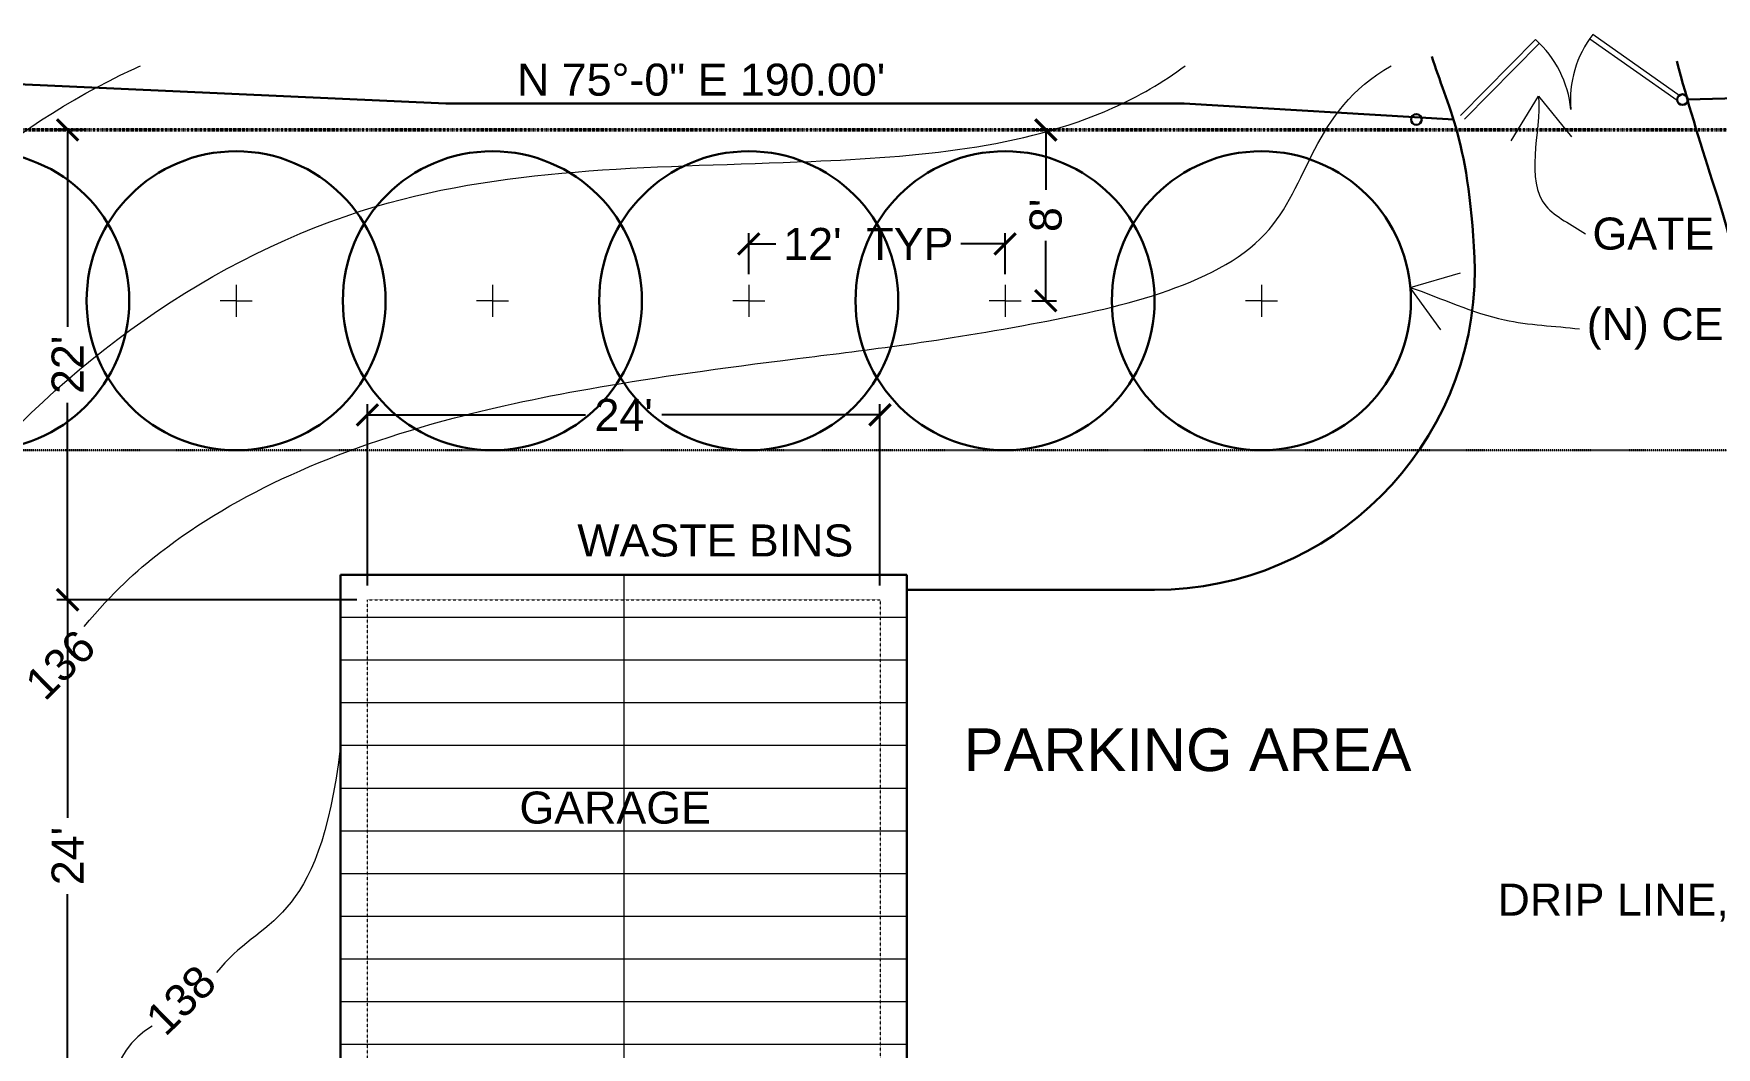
# Model space of a CAD drawing. Header units: inches. Extents: x -4969 to 16721, y 2489 to 24693.
# Drawn here: x 8599 to 9544, y 21990 to 22560 of the extents above; entities that cross this region are included whole.
import ezdxf

# ---------------------------------------------------------------- set-up
doc = ezdxf.new("R2010")
doc.units = ezdxf.units.IN
doc.header["$MEASUREMENT"] = 0
doc.linetypes.add('DASHED2', pattern=[0.375, 0.25, -0.125])
doc.linetypes.add('PHANTOM2', pattern=[1.25, 0.625, -0.125, 0.125, -0.125, 0.125, -0.125])
doc.layers.get('0').update_dxf_attribs({"lineweight": 5})
for name, color, linetype, lineweight in [('1', 1, 'Continuous', 9), ('2', 6, 'Continuous', 20), ('3', 3, 'Continuous', 30), ('5', 4, 'Continuous', 50), ('A-DIMSx', 7, 'Continuous', 9), ('A-TEXT', 7, 'Continuous', 20), ('A-TEXTx', 7, 'Continuous', 20), ('L-PLNT', 7, 'Continuous', 20)]:
    doc.layers.add(name, color=color, linetype=linetype, lineweight=lineweight)
doc.styles.get("Standard").update_dxf_attribs({"font": 'Arial.ttf'})
doc.linetypes.add('FENCELINE2', pattern='A,0.25,-0.1,[132,ltypeshp.shx,S=0.1,R=0,X=-0.1,Y=0],-0.1,1', length=1.45)
doc.dimstyles.get("Standard").update_dxf_attribs({"dimtxt": 3, "dimasz": 2, "dimexe": 0.03125, "dimexo": 0.0625, "dimgap": 0.03125, "dimtad": 0, "dimtoh": 1, "dimdec": 4, "dimlfac": 0.99985, "dimzin": 0, "dimdsep": 46, "dimlunit": 4, "dimtxsty": 'Standard', "dimblk": 'ARCHTICK', "dimblk1": 'ARCHTICK', "dimblk2": 'ARCHTICK', "dimcen": 0.09, "dimclrt": 256, "dimadec": 0, "dimazin": 0, "dimtfac": 1, "dimtdec": 4, "dimtofl": 0, "dimtmove": 0, "dimatfit": 3, "dimfxl": 1, "dimtolj": 1, "dimtzin": 0, "dimarcsym": 0})

# ---------------------------------------------------------------- blocks, each defined once
blk = doc.blocks.new('_ArchTick')
at = {"color": 0, "linetype": 'ByBlock', "lineweight": 0, "const_width": 0.15}
blk.add_lwpolyline([(-0.5, -0.5), (0.5, 0.5)], dxfattribs=at)
blk = doc.blocks.new('*D373')
at = {"layer": 'A-DIMSx', "color": 0, "lineweight": -2, "ltscale": 0.1, "transparency": 16777216}
for p, q in [((8780.36, 22241.78), (8611.95, 22241.78)), ((8617.95, 22241.78), (8617.95, 22119.21)), ((8617.95, 21953.78), (8617.95, 22076.35)), ((8739.11, 21953.78), (8611.95, 21953.78))]:
    blk.add_line(p, q, dxfattribs=at)
at = {"layer": 'Defpoints', "color": 0, "ltscale": 0.1, "transparency": 16777216}
for p in [(8617.95, 22241.78), (8786.36, 22241.78), (8745.11, 21953.78)]:
    blk.add_point(p, dxfattribs=at)
at = {"layer": 'A-DIMSx', "color": 0, "lineweight": -2, "ltscale": 0.1, "transparency": 16777216, "xscale": 12, "yscale": 12, "zscale": 12}
for p, rotation in [((8617.95, 22241.78), 90), ((8617.95, 21953.78), 270)]:
    blk.add_blockref('_ArchTick', p, dxfattribs=dict(at, rotation=rotation))
at = {"layer": 'A-DIMSx', "ltscale": 0.1, "transparency": 16777216, "insert": (8617.95, 22097.78), "char_height": 18, "attachment_point": 5, "rotation": 90}
blk.add_mtext("\\A1;24'", dxfattribs=at)
blk = doc.blocks.new('*D374')
at = {"layer": 'A-DIMSx', "color": 0, "lineweight": -2, "ltscale": 0.1, "transparency": 16777216}
for p, q in [((8628.52, 22505.78), (8611.95, 22505.78)), ((8617.95, 22505.78), (8617.95, 22395.21)), ((8617.95, 22241.78), (8617.95, 22352.35)), ((8780.36, 22241.78), (8611.95, 22241.78))]:
    blk.add_line(p, q, dxfattribs=at)
at = {"layer": 'Defpoints', "color": 0, "ltscale": 0.1, "transparency": 16777216}
for p in [(8617.95, 22505.78), (8634.52, 22505.78), (8786.36, 22241.78)]:
    blk.add_point(p, dxfattribs=at)
at = {"layer": 'A-DIMSx', "color": 0, "lineweight": -2, "ltscale": 0.1, "transparency": 16777216, "xscale": 12, "yscale": 12, "zscale": 12}
for p, rotation in [((8617.95, 22505.78), 90), ((8617.95, 22241.78), 270)]:
    blk.add_blockref('_ArchTick', p, dxfattribs=dict(at, rotation=rotation))
at = {"layer": 'A-DIMSx', "ltscale": 0.1, "transparency": 16777216, "insert": (8617.95, 22373.78), "char_height": 18, "attachment_point": 5, "rotation": 90}
blk.add_mtext("\\A1;22'", dxfattribs=at)
blk = doc.blocks.new('*D380')
at = {"layer": 'A-DIMSx', "color": 0, "lineweight": -2, "ltscale": 0.1, "transparency": 16777216}
for p, q in [((8786.36, 22249.78), (8786.36, 22351.62)), ((9074.36, 22249.78), (9074.36, 22351.62)), ((8786.36, 22345.62), (8908.94, 22345.62)), ((9074.36, 22345.62), (8951.79, 22345.62))]:
    blk.add_line(p, q, dxfattribs=at)
at = {"layer": 'Defpoints', "color": 0, "ltscale": 0.1, "transparency": 16777216}
for p in [(8786.36, 22345.62), (8786.36, 22243.78), (9074.36, 22243.78)]:
    blk.add_point(p, dxfattribs=at)
at = {"layer": 'A-DIMSx', "color": 0, "lineweight": -2, "ltscale": 0.1, "transparency": 16777216, "xscale": 12, "yscale": 12, "zscale": 12, "rotation": 180}
blk.add_blockref('_ArchTick', (8786.36, 22345.62), dxfattribs=at)
at = {"layer": 'A-DIMSx', "color": 0, "lineweight": -2, "ltscale": 0.1, "transparency": 16777216, "xscale": 12, "yscale": 12, "zscale": 12}
blk.add_blockref('_ArchTick', (9074.36, 22345.62), dxfattribs=at)
at = {"layer": 'A-DIMSx', "ltscale": 0.1, "transparency": 16777216, "insert": (8930.36, 22345.62), "char_height": 18, "attachment_point": 5}
blk.add_mtext("\\A1;24'", dxfattribs=at)
blk = doc.blocks.new('*D381')
at = {"layer": 'A-DIMSx', "color": 0, "lineweight": -2, "ltscale": 0.1, "transparency": 16777216}
for p, q in [((9000.61, 22424.78), (9000.61, 22447.7)), ((9144.61, 22424.78), (9144.61, 22447.7)), ((9000.61, 22441.7), (9015.93, 22441.7)), ((9144.61, 22441.7), (9119.75, 22441.7))]:
    blk.add_line(p, q, dxfattribs=at)
at = {"layer": 'Defpoints', "color": 0, "ltscale": 0.1, "transparency": 16777216}
for p in [(9000.61, 22441.7), (9000.61, 22418.78), (9144.61, 22418.78)]:
    blk.add_point(p, dxfattribs=at)
at = {"layer": 'A-DIMSx', "color": 0, "lineweight": -2, "ltscale": 0.1, "transparency": 16777216, "xscale": 12, "yscale": 12, "zscale": 12, "rotation": 180}
blk.add_blockref('_ArchTick', (9000.61, 22441.7), dxfattribs=at)
at = {"layer": 'A-DIMSx', "color": 0, "lineweight": -2, "ltscale": 0.1, "transparency": 16777216, "xscale": 12, "yscale": 12, "zscale": 12}
blk.add_blockref('_ArchTick', (9144.61, 22441.7), dxfattribs=at)
at = {"layer": 'A-DIMSx', "ltscale": 0.1, "transparency": 16777216, "insert": (9067.84, 22441.7), "char_height": 18, "attachment_point": 5}
blk.add_mtext("\\A1;12'  TYP", dxfattribs=at)
blk = doc.blocks.new('*D382')
at = {"layer": 'A-DIMSx', "color": 0, "lineweight": -2, "ltscale": 0.1, "transparency": 16777216}
for p, q in [((9159.61, 22505.78), (9173.52, 22505.78)), ((9167.52, 22505.78), (9167.52, 22472.07)), ((9167.52, 22409.78), (9167.52, 22443.49)), ((9159.61, 22409.78), (9173.52, 22409.78))]:
    blk.add_line(p, q, dxfattribs=at)
at = {"layer": 'Defpoints', "color": 0, "ltscale": 0.1, "transparency": 16777216}
for p in [(9153.61, 22505.78), (9167.52, 22505.78), (9153.61, 22409.78)]:
    blk.add_point(p, dxfattribs=at)
at = {"layer": 'A-DIMSx', "color": 0, "lineweight": -2, "ltscale": 0.1, "transparency": 16777216, "xscale": 12, "yscale": 12, "zscale": 12}
for p, rotation in [((9167.52, 22505.78), 90), ((9167.52, 22409.78), 270)]:
    blk.add_blockref('_ArchTick', p, dxfattribs=dict(at, rotation=rotation))
at = {"layer": 'A-DIMSx', "ltscale": 0.1, "transparency": 16777216, "insert": (9167.52, 22457.78), "char_height": 18, "attachment_point": 5, "rotation": 90}
blk.add_mtext("\\A1;8'", dxfattribs=at)
blk = doc.blocks.new('HOUSE roof')
at = {"layer": '1'}
for p, q in [((7370.5, 5757.75), (7052.5, 5757.75)), ((7370.5, 5733.75), (7052.5, 5733.75)), ((7370.5, 5709.75), (7052.5, 5709.75)), ((7370.5, 5685.75), (7052.5, 5685.75)), ((7370.5, 5661.75), (7052.5, 5661.75)), ((7370.5, 5637.75), (7052.5, 5637.75)), ((7370.5, 5613.75), (7052.5, 5613.75)), ((7370.5, 5589.75), (7052.5, 5589.75)), ((7370.5, 5565.75), (7052.5, 5565.75)), ((7370.5, 5541.75), (7052.5, 5541.75)), ((7370.5, 5517.75), (7052.5, 5517.75)), ((7091.5, 5469.75), (7011.25, 5469.75)), ((7091.5, 5445.75), (7011.25, 5445.75)), ((7091.5, 5421.75), (7011.25, 5421.75)), ((7091.5, 5397.75), (7011.25, 5397.75)), ((7091.5, 5373.75), (7011.25, 5373.75)), ((7091.5, 5349.75), (7011.25, 5349.75)), ((7091.5, 5325.75), (7011.25, 5325.75)), ((7091.5, 5301.75), (7011.25, 5301.75)), ((7091.5, 5277.75), (7011.25, 5277.75)), ((7405.5, 5203.75), (7405.5, 5283.33)), ((7429.5, 5227.6), (7429.5, 5283.33)), ((7453.5, 5251.6), (7453.5, 5283.33)), ((7091.5, 5253.75), (7011.25, 5253.75)), ((7453.66, 5251.76), (7485.08, 5251.76)), ((7091.5, 5229.75), (7011.25, 5229.75)), ((7429.66, 5227.76), (7485.08, 5227.76)), ((7405.5, 5203.76), (7485.08, 5203.76)), ((7405.5, 5179.75), (7485.08, 5179.75)), ((7405.5, 5155.75), (7485.08, 5155.75)), ((7405.5, 5131.75), (7485.08, 5131.75)), ((7405.5, 5107.75), (7485.08, 5107.75)), ((7405.5, 5083.75), (7485.08, 5083.75)), ((7405.5, 5059.75), (7485.08, 5059.75)), ((7405.5, 5035.75), (7485.08, 5035.75)), ((7405.5, 5011.75), (7485.08, 5011.75)), ((7092, 4987.75), (7092, 4908.17)), ((7116, 4987.75), (7116, 4908.17)), ((7140, 4987.75), (7140, 4908.17)), ((7164, 4987.75), (7164, 4908.17)), ((7188, 4987.75), (7188, 4908.17)), ((7212, 4987.75), (7212, 4908.17)), ((7236, 4987.75), (7236, 4908.17)), ((7260, 4987.75), (7260, 4908.17)), ((7284, 4987.75), (7284, 4908.17)), ((7308, 4987.75), (7308, 4908.17)), ((7332, 4987.75), (7332, 4908.17)), ((7356, 4987.75), (7356, 4908.17)), ((7380, 4987.75), (7380, 4908.17)), ((7405.5, 4987.75), (7405.5, 4908.17)), ((7405.5, 4987.75), (7485.08, 4987.75)), ((7067.84, 4963.75), (7012.27, 4963.75)), ((7068, 4963.9), (7068, 4908.17)), ((7429.5, 4963.9), (7429.5, 4908.17)), ((7429.66, 4963.75), (7485.08, 4963.75)), ((7043.84, 4939.75), (7012.27, 4939.75)), ((7044, 4939.9), (7044, 4908.17)), ((7453.5, 4939.9), (7453.5, 4908.17)), ((7453.66, 4939.75), (7485.08, 4939.75))]:
    blk.add_line(p, q, dxfattribs=at)
at = {"layer": '2'}
for p, q in [((7211.5, 5781.75), (7211.5, 5493.75)), ((7199.5, 5469.75), (7091.5, 5469.75)), ((7199.5, 5469.75), (7307.5, 5469.75)), ((7307.5, 5469.75), (7387.5, 5469.75)), ((7199.5, 5445.75), (7091.5, 5445.75)), ((7199.5, 5445.75), (7307.5, 5445.75)), ((7307.5, 5445.75), (7387.5, 5445.75)), ((7199.5, 5421.75), (7091.5, 5421.75)), ((7199.5, 5421.75), (7307.5, 5421.75)), ((7307.5, 5421.75), (7387.5, 5421.75)), ((7199.5, 5397.75), (7091.5, 5397.75)), ((7199.5, 5397.75), (7307.5, 5397.75)), ((7307.5, 5397.75), (7387.5, 5397.75)), ((7199.5, 5373.75), (7091.5, 5373.75)), ((7199.5, 5373.75), (7307.5, 5373.75)), ((7307.5, 5373.75), (7387.5, 5373.75)), ((7199.5, 5349.75), (7091.5, 5349.75)), ((7199.5, 5349.75), (7307.5, 5349.75)), ((7307.5, 5349.75), (7387.5, 5349.75)), ((7199.5, 5325.75), (7091.5, 5325.75)), ((7199.5, 5325.75), (7307.5, 5325.75)), ((7307.5, 5325.75), (7387.5, 5325.75)), ((7199.5, 5301.75), (7091.5, 5301.75)), ((7199.5, 5301.75), (7307.5, 5301.75)), ((7307.5, 5301.75), (7387.5, 5301.75)), ((7199.5, 5277.75), (7091.5, 5277.75)), ((7199.5, 5277.75), (7307.5, 5277.75)), ((7307.5, 5277.75), (7387.5, 5277.75)), ((7485.08, 5283.33), (7405.5, 5203.75)), ((7199.5, 5253.75), (7091.5, 5253.75)), ((7199.5, 5253.75), (7307.5, 5253.75)), ((7307.5, 5253.75), (7387.5, 5253.75)), ((7199.5, 5229.75), (7091.5, 5229.75)), ((7199.5, 5229.75), (7307.5, 5229.75)), ((7307.5, 5229.75), (7387.5, 5229.75)), ((7020, 5095.75), (7020, 5203.75)), ((7044, 5095.75), (7044, 5203.75)), ((7068, 5095.75), (7068, 5203.75)), ((7199.5, 5203.75), (7091.5, 5203.75)), ((7092, 5095.75), (7092, 5203.75)), ((7199.5, 5203.75), (7307.5, 5203.75)), ((7308, 5203.75), (7308, 5095.75)), ((7332, 5203.75), (7332, 5095.75)), ((7356, 5095.75), (7356, 5203.75)), ((7380, 5095.75), (7380, 5203.75)), ((7116, 5095.75), (7116, 5179.25)), ((7116, 5179.25), (7283, 5179.25)), ((7284, 5180.25), (7284, 5095.75)), ((7140, 5095.75), (7140, 5155.25)), ((7140, 5155.25), (7260, 5155.25)), ((7260, 5095.75), (7260, 5156.25)), ((7236, 5132.25), (7164, 5131.25)), ((7164, 5095.75), (7164, 5131.25)), ((7236, 5095.75), (7236, 5132.25)), ((7188, 5095.75), (7188, 5107.25)), ((7188, 5107.25), (7211, 5107.25)), ((7212, 5095.75), (7212, 5108.25)), ((7020, 5095.75), (7020, 4987.75)), ((7044, 5095.75), (7044, 4987.75)), ((7068, 5095.75), (7068, 4987.75)), ((7092, 5095.75), (7092, 4987.75)), ((7116, 5095.75), (7116, 4987.75)), ((7140, 5095.75), (7140, 4987.75)), ((7164, 5095.75), (7164, 4987.75)), ((7188, 5095.75), (7188, 4987.75)), ((7212, 5095.75), (7212, 4987.75)), ((7236, 5095.75), (7236, 4987.75)), ((7260, 5095.75), (7260, 4987.75)), ((7284, 4987.75), (7284, 5095.75)), ((7308, 4987.75), (7308, 5095.75)), ((7332, 4987.75), (7332, 5095.75)), ((7356, 5095.75), (7356, 4987.75)), ((7380, 5095.75), (7380, 4987.75)), ((7012.27, 4908.17), (7091.85, 4987.75)), ((7485.08, 4908.17), (7405.5, 4987.75))]:
    blk.add_line(p, q, dxfattribs=at)
at = {"layer": '3'}
for p, q in [((7052.5, 5493.75), (7052.5, 5781.75)), ((7052.5, 5781.75), (7370.5, 5781.75)), ((7370.5, 5781.75), (7370.5, 5493.75)), ((7091.5, 5493.75), (7011.25, 5493.75)), ((7011.25, 5493.75), (7011.25, 5203.75)), ((7199.5, 5095.75), (7199.5, 5493.75)), ((7307.5, 5493.75), (7307.5, 5203.75)), ((7485.08, 5283.33), (7387.5, 5283.33)), ((7485.08, 5283.33), (7485.08, 4908.17)), ((7091.5, 5203.75), (7199.5, 5095.75)), ((7307.5, 5203.75), (7199.5, 5095.75)), ((7010, 5095.75), (7405.5, 5095.75)), ((7012.27, 4987.75), (7012.27, 4908.17)), ((7485.08, 4908.17), (7012.27, 4908.17))]:
    blk.add_line(p, q, dxfattribs=at)
at = {"layer": '5'}
for p, q in [((7307.5, 5493.75), (7091.5, 5493.75)), ((7091.5, 5493.75), (7091.5, 5203.75)), ((7307.5, 5493.75), (7387.5, 5493.75)), ((7387.5, 5493.75), (7387.5, 5203.75)), ((6994.5, 5203.75), (7092, 5203.75)), ((6994.5, 5109.75), (6994.5, 5203.75)), ((7307.5, 5203.75), (7405.5, 5203.75)), ((7405.5, 5203.75), (7405.5, 4987.75)), ((6982, 5109.75), (6982, 5081.75)), ((7010, 5109.75), (6982, 5109.75)), ((7010, 5109.75), (7010, 5081.75)), ((6982, 5081.75), (7010, 5081.75)), ((6994.5, 5081.75), (6994.5, 4987.75)), ((6995.5, 4987.75), (7405.5, 4987.75))]:
    blk.add_line(p, q, dxfattribs=at)

msp = doc.modelspace()

# ---------------------------------------------------------------- linework, layer by layer
at = {"layer": '1', "ltscale": 0.25}
for p, q in [((9442.6748395, 22556.5798866), (9400.5644662, 22513.839783)), ((9473.1143701, 22557.0354767), (9522.21302, 22522.5489201)), ((9474.838698, 22559.4904092), (9523.9373478, 22525.0038526)), ((9444.8118447, 22554.474368), (9402.7014713, 22511.7342643))]:
    msp.add_line(p, q, dxfattribs=at)
at = {"layer": '1', "linetype": 'DASHED2', "ltscale": 0.2}
msp.add_lwpolyline([(8786.3642382, 21953.780718), (8786.3642382, 22241.780718), (9074.3642382, 22241.780718), (9074.3642382, 21953.780718)], dxfattribs=at)
at = {"layer": '1', "ltscale": 0.25}
for centre, start, end in [((9402.7014713, 22511.7342643), 5.2573354995, 48.2912052551), ((9522.21302, 22522.5489201), 142.0500731309, 185.0839428865)]:
    msp.add_arc(centre, 60, start, end, dxfattribs=at)
at = {"layer": '1', "ltscale": 0.1}
for points, knots in [([(8464.6198508, 22361.9350465), (8480.1101987, 22384.9733943), (8513.7999762, 22445.3728772), (8585.3784429, 22508.0757159), (8657.2489457, 22541.0626046), (8658.8412182, 22541.780718)], [353.76617131, 353.76617131, 353.76617131, 353.76617131, 384.6410889827, 616.391739887, 621.6286824066, 621.6286824066, 621.6286824066, 621.6286824066]), ([(8554.9756064, 22300.2122779), (8614.7227141, 22374.1918398), (8770.6399428, 22487.1868169), (9009.4135182, 22483.7337613), (9171.0602529, 22496.657853), (9233.3869839, 22532.5296234), (9245.7656914, 22541.780718)], [343.4733793317, 343.4733793317, 343.4733793317, 343.4733793317, 634.2903649742, 880.312311174, 1052.4087822108, 1101.2924341193, 1101.2924341193, 1101.2924341193, 1101.2924341193]), ([(8627.2429729, 22226.7006018), (8643.6747339, 22246.2689437), (8695.6043615, 22293.8547361), (8807.1877438, 22343.7745008), (8962.2253323, 22370.1116617), (9133.8264837, 22389.7787725), (9315.6328158, 22429.002852), (9316.4327516, 22515.9398862), (9361.5183393, 22541.780718)], [165.8591936237, 165.8591936237, 165.8591936237, 165.8591936237, 247.5844803647, 501.9370669107, 686.105367637, 758.7076007654, 816.9907112219, 870.4517485868, 870.4517485868, 870.4517485868, 870.4517485868]), ([(8665.464528, 22002.1055826), (8617.5455213, 21974.6355061), (8672.2904234, 21789.2385296), (8629.5104352, 21538.5410724), (8653.4625211, 21322.3117847), (8873.9964494, 21187.8459873), (9021.8423162, 21218.1788292), (9070.3604295, 21234.4518829)], [1130.5944249405, 1130.5944249405, 1130.5944249405, 1130.5944249405, 1411.3726440523, 1665.7092729773, 1869.4430925384, 2180.0826256216, 2331.3916037694, 2331.3916037694, 2331.3916037694, 2331.3916037694])]:
    msp.add_open_spline(points, degree=3, knots=knots, dxfattribs=at)
msp.add_open_spline([(8771.3642382, 22159.780718), (8759.2137207, 22055.8009235), (8726.0949919, 22064.0472174), (8701.6876203, 22032.2550133)], degree=3, dxfattribs=at)
at = {"layer": '3', "ltscale": 0.25}
msp.add_line((9089.3642382, 22247.3732462), (9228.6142382, 22247.3732462), dxfattribs=at)
at = {"layer": '3', "linetype": 'FENCELINE2', "ltscale": 0.3, "flags": 128}
for points in [[(9396.6969095, 22511.6492562), (9245.3232978, 22520.6276636), (8830.3940305, 22520.6276636), (8308.002297, 22544.2140648), (7750.5130566, 22534.5615001), (7725.2018868, 22559.8726699)], [(9528.2012178, 22522.8147656), (10263.3456569, 22542.7600081)]]:
    msp.add_lwpolyline(points, dxfattribs=at)
at = {"layer": '3', "linetype": 'DASHED2', "ltscale": 0.5}
msp.add_lwpolyline([(9891.567467, 22325.780718), (7851.567467, 22325.780718)], dxfattribs=at)
at = {"layer": '3', "ltscale": 0.25}
for centre, radius in [((9525.2012178, 22522.8147656), 3), ((9375.6969095, 22511.6492562), 3), ((8568.6142382, 22409.780718), 84), ((8712.6142382, 22409.780718), 84), ((8856.6142382, 22409.780718), 84), ((9000.6142382, 22409.780718), 84), ((9144.6142382, 22409.780718), 84), ((9288.6142382, 22409.780718), 84)]:
    msp.add_circle(centre, radius, dxfattribs=at)
msp.add_arc((9228.6142382, 22427.3732462), 180, 270, 0, dxfattribs=at)
for points in [[(9408.6142382, 22427.3732462), (9406.2022741, 22499.3612527), (9392.6978605, 22519.9302956), (9384.4364562, 22547.0816004)], [(9541.7914192, 22477.3465574), (9534.8574706, 22499.6416955), (9527.9235219, 22521.9368336), (9522.0303672, 22544.3275406)]]:
    msp.add_open_spline(points, degree=3, dxfattribs=at)
msp.add_open_spline([(9597.0067505, 21781.6586069), (9588.3201074, 21904.5319514), (9562.532335, 22142.1591067), (9575.3299861, 22381.3141593), (9541.7914192, 22477.3465574)], degree=3, knots=[550.3339160082, 550.3339160082, 550.3339160082, 550.3339160082, 912.2977371892, 1234.1329045813, 1234.1329045813, 1234.1329045813, 1234.1329045813], dxfattribs=at)
at = {"layer": '5', "linetype": 'PHANTOM2', "ltscale": 0.5, "flags": 128}
msp.add_lwpolyline([(10005.567467, 22505.780718), (7737.567467, 22505.780718)], dxfattribs=at)
at = {"layer": 'L-PLNT', "ltscale": 0.1}
for p, q in [((8712.6142382, 22418.780718), (8712.6142382, 22400.780718)), ((8856.6142382, 22418.780718), (8856.6142382, 22400.780718)), ((9000.6142382, 22418.780718), (9000.6142382, 22400.780718)), ((9144.6142382, 22418.780718), (9144.6142382, 22400.780718)), ((9288.6142382, 22418.780718), (9288.6142382, 22400.780718)), ((8712.6142382, 22409.780718), (8703.6142382, 22409.780718)), ((8712.6142382, 22409.780718), (8721.6142382, 22409.780718)), ((8856.6142382, 22409.780718), (8847.6142382, 22409.780718)), ((8856.6142382, 22409.780718), (8865.6142382, 22409.780718)), ((9000.6142382, 22409.780718), (8991.6142382, 22409.780718)), ((9000.6142382, 22409.780718), (9009.6142382, 22409.780718)), ((9144.6142382, 22409.780718), (9135.6142382, 22409.780718)), ((9144.6142382, 22409.780718), (9153.6142382, 22409.780718)), ((9288.6142382, 22409.780718), (9279.6142382, 22409.780718)), ((9288.6142382, 22409.780718), (9297.6142382, 22409.780718))]:
    msp.add_line(p, q, dxfattribs=at)

# ---------------------------------------------------------------- block references
at = {"ltscale": 0.1}
msp.add_blockref('HOUSE roof', (1718.8642382, 16474.030581), dxfattribs=at)

# ---------------------------------------------------------------- texts
at = {"layer": 'A-TEXT', "ltscale": 0.25}
for s, insert, char_height, width, attachment_point in [('{N 75°-0" E^I190.00\' }', (9077.3366632, 22533.889189), 18, 913.452249451, 6), ('PARKING AREA', (9121.4714822, 22157.304361), 24, 443.678220184, 4)]:
    msp.add_mtext(s, dxfattribs=dict(at, insert=insert, char_height=char_height, width=width, attachment_point=attachment_point))
at = {"layer": 'A-TEXT', "ltscale": 0.25, "char_height": 18}
for s, insert, attachment_point in [('{GATE}', (9474.6263862, 22447.3907153), 4), ('{(N) CEDAR TREES}', (9471.3952265, 22393.9660404), 4), ('WASTE BINS', (9059.3770922, 22274.9600985), 6), ('{DRIP LINE, TYP.}', (9614.1010778, 22071.575062), 6)]:
    msp.add_mtext(s, dxfattribs=dict(at, insert=insert, attachment_point=attachment_point))
at = {"layer": 'A-TEXT', "ltscale": 0.1, "char_height": 18, "attachment_point": 3, "rotation": 44.4576376677}
for s, insert in [('{136}', (8622.4389613, 22226.4201517)), ('{138}', (8690.1964112, 22038.0127746))]:
    msp.add_mtext(s, dxfattribs=dict(at, insert=insert))
at = {"layer": 'A-TEXT', "ltscale": 0.5, "insert": (8979.3822801, 22133.9719397), "char_height": 18, "width": 265.120721065, "attachment_point": 3}
msp.add_mtext('GARAGE', dxfattribs=at)

# ---------------------------------------------------------------- dimensions: what is measured, and where the dimension line sits
at = {"layer": 'A-DIMSx', "ltscale": 0.1}
for base, p1, p2, angle, picture, middle in [((8617.9495483, 22505.780718), (8786.3642382, 22241.780718), (8634.5191999, 22505.780718), 90, '*D374', (8617.9495483, 22373.780718)), ((9167.5247664, 22505.780718), (9153.6142382, 22409.780718), (9153.6142382, 22505.780718), 90, '*D382', (9167.5247664, 22457.780718)), ((8786.3642382, 22345.6208004), (9074.3642382, 22243.780718), (8786.3642382, 22243.780718), 180, '*D380', (8930.3642382, 22345.6208004)), ((8617.9495483, 22241.780718), (8745.1142382, 21953.780718), (8786.3642382, 22241.780718), 90, '*D373', (8617.9495483, 22097.780718))]:
    dim = msp.add_linear_dim(base=base, p1=p1, p2=p2, angle=angle, dimstyle='Standard', override={"dimtxt": 18, "dimasz": 12, "dimexe": 6, "dimexo": 6, "dimgap": 6, "dimlfac": -47.9928}, dxfattribs=at)
    dim.commit()
    dim.dimension.update_dxf_attribs({"geometry": picture, "text_midpoint": middle})
dim = msp.add_linear_dim(base=(9000.6142382, 22441.7001669), p1=(9144.6142382, 22418.780718), p2=(9000.6142382, 22418.780718), angle=180, text="12'  TYP", dimstyle='Standard', override={"dimtxt": 18, "dimasz": 12, "dimexe": 6, "dimexo": 6, "dimgap": 6, "dimlfac": -47.9928}, dxfattribs=at)
dim.commit()
dim.dimension.update_dxf_attribs({"geometry": '*D381', "text_midpoint": (9067.8407362, 22441.7001669), "dimtype": 160})

# ---------------------------------------------------------------- leaders
at = {"layer": 'A-TEXTx', "path_type": 1, "annotation_type": 0, "has_hookline": 1}
for points, hookline_direction, text_width in [([(9444.3747301, 22524.7981271), (9448.4736451, 22463.0402493), (9470.6263862, 22447.3907153)], 0, 65.7748977), ([(9372.2796942, 22417.2701419), (9425.1451318, 22399.0421665), (9467.3952265, 22393.9660404)], 0, 217.9031378), ([(9722.9550252, 22126.5920051), (9642.9228836, 22075.1924193), (9619.0276552, 22072.1100217)], 1, 188.7053206)]:
    msp.add_leader(points, dimstyle='Standard', override={"dimasz": 24, "dimgap": 4, "dimldrblk": 'Open90', "dimlwd": -1}, dxfattribs=dict(at, hookline_direction=hookline_direction, text_width=text_width))

doc.saveas('drawing.dxf')
